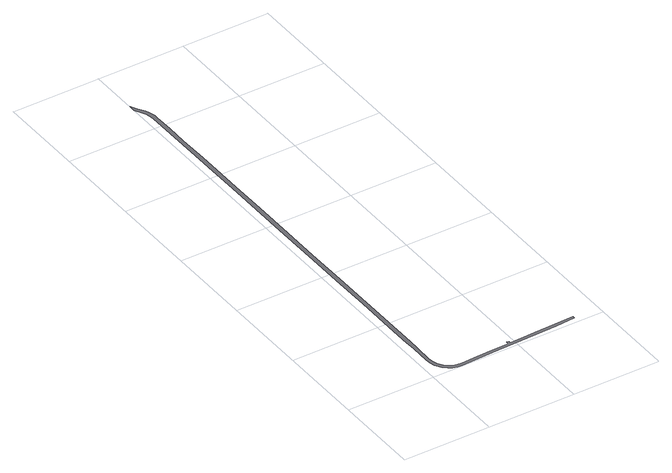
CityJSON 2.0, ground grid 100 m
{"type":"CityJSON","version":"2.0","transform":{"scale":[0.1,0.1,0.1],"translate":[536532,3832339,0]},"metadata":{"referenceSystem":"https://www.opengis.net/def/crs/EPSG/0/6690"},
"CityObjects":{
"road1":{"type":"Road","attributes":{"RoadStructureAttribute.sectionType":"1"},"geometry":[{"type":"MultiSurface","lod":"1","boundaries":[[[0,1,2,3,4,5,6,7,8,9,10,11,12,13,14,15,16,17,18,19,20,21,22,23,24,25,26,27,28,29,30,31,32,33,34,35,36,37,38,39,40,41,42,43,44,45,46,47,48,49,50,51,52,53,54,55,56,57,58,59,60,61,62,63,64,65,66,67,68,69,70,71]]]}]}
},
"vertices":[
[1493,90,0],[1244,83,0],[964,73,0],[959,73,0],[956,78,0],[956,98,0],[929,100,0],[929,82,0],[926,75,0],[919,72,0],[711,63,0],[509,53,0],[372,49,0],[314,54,0],[269,68,0],[229,93,0],[193,125,0],[160,175,0],[143,222,0],[137,284,0],[142,499,0],[143,628,0],[144,859,0],[143,1412,0],[141,1889,0],[139,2374,0],[139,2814,0],[137,3314,0],[135,3738,0],[137,4096,0],[134,4331,0],[131,4673,0],[129,4918,0],[126,5133,0],[126,5180,0],[118,5218,0],[108,5255,0],[90,5298,0],[47,5370,0],[6,5442,0],[4,5367,0],[47,5290,0],[68,5247,0],[78,5210,0],[83,5175,0],[84,5140,0],[84,4918,0],[89,4328,0],[89,4095,0],[95,3740,0],[94,3318,0],[94,2816,0],[94,2371,0],[93,1889,0],[96,1409,0],[99,861,0],[99,628,0],[100,502,0],[102,284,0],[105,219,0],[118,162,0],[161,92,0],[209,53,0],[252,28,0],[302,14,0],[352,9,0],[509,16,0],[717,25,0],[1246,48,0],[1491,55,0],[1710,66,0],[1708,98,0]
]}
